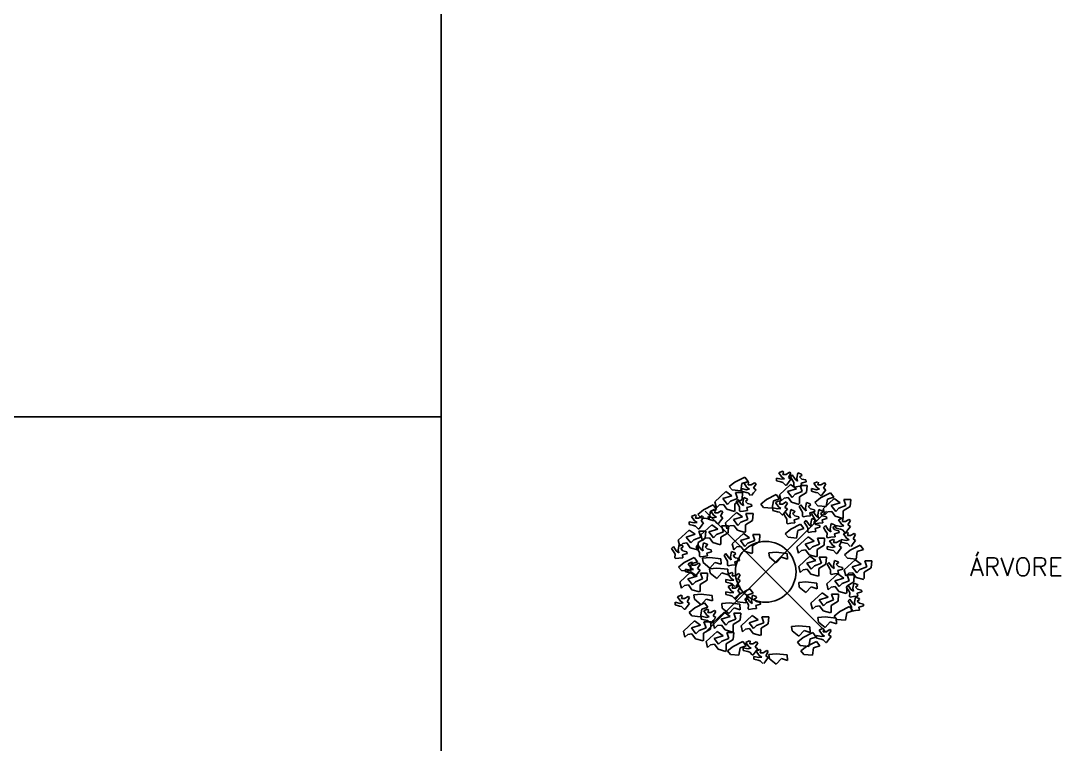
# Model space of a CAD drawing. Header units: inches. Extents: x 555647 to 1112117, y 8563097 to 17126483.
# Drawn here: x 555724.86 to 555742, y 8563234.61 to 8563246.52 of the extents above; entities that cross this region are included whole.
import ezdxf

# ---------------------------------------------------------------- set-up
doc = ezdxf.new("R2010")
doc.units = ezdxf.units.IN
doc.header["$MEASUREMENT"] = 0
doc.header["$PDMODE"] = 35
doc.header["$PDSIZE"] = -1
doc.linetypes.add('CONTINUO', pattern=[0])
for name, color, linetype in [('_ARVORE', 7, 'CONTINUO'), ('_PN', 7, 'CONTINUO'), ('MALHA', 8, 'Continuous')]:
    doc.layers.add(name, color=color, linetype=linetype)
doc.styles.add('SIMPLEX', font='simplex.shx', dxfattribs={"height": 0.3})

# ---------------------------------------------------------------- blocks, each defined once
blk = doc.blocks.new('SFDSG')
at = {"layer": '_ARVORE', "color": 3, "linetype": 'Continuous', "flags": 128}
for points in [[(555737.41, 8563239.105), (555737.352, 8563239.079)], [(555737.352, 8563239.079), (555737.401, 8563239.008)], [(555737.426, 8563239.096), (555737.41, 8563239.105)], [(555737.418, 8563239.052), (555737.426, 8563239.096)], [(555737.526, 8563239.088), (555737.468, 8563239.052)], [(555737.509, 8563238.999), (555737.55, 8563239.07)], [(555737.55, 8563239.07), (555737.526, 8563239.088)], [(555737.663, 8563239.076), (555737.648, 8563238.991)], [(555737.723, 8563239.054), (555737.663, 8563239.076)], [(555736.533, 8563238.85), (555736.627, 8563238.926)], [(555736.627, 8563238.926), (555736.787, 8563239.009)], [(555736.742, 8563238.904), (555736.721, 8563238.781)], [(555736.843, 8563238.936), (555736.742, 8563238.904)], [(555736.834, 8563238.932), (555736.776, 8563238.906)], [(555736.776, 8563238.906), (555736.825, 8563238.835)], [(555736.787, 8563239.009), (555736.843, 8563238.936)], [(555736.85, 8563238.923), (555736.834, 8563238.932)], [(555736.842, 8563238.879), (555736.85, 8563238.923)], [(555736.95, 8563238.915), (555736.892, 8563238.879)], [(555736.933, 8563238.826), (555736.974, 8563238.897)], [(555736.974, 8563238.897), (555736.95, 8563238.915)], [(555737.31, 8563238.99), (555737.31, 8563238.946)], [(555737.393, 8563238.972), (555737.31, 8563238.99)], [(555737.31, 8563238.946), (555737.385, 8563238.928)], [(555737.385, 8563238.928), (555737.418, 8563238.919)], [(555737.443, 8563238.981), (555737.393, 8563238.972)], [(555737.401, 8563239.008), (555737.443, 8563238.981)], [(555737.468, 8563239.052), (555737.418, 8563239.052)], [(555737.418, 8563238.919), (555737.459, 8563238.875)], [(555737.476, 8563238.875), (555737.509, 8563238.919)], [(555737.55, 8563238.972), (555737.509, 8563238.999)], [(555737.509, 8563238.919), (555737.55, 8563238.972)], [(555737.571, 8563239.043), (555737.54, 8563239.012)], [(555737.54, 8563239.012), (555737.58, 8563238.946)], [(555737.617, 8563238.972), (555737.571, 8563239.043)], [(555737.58, 8563238.946), (555737.597, 8563238.917)], [(555737.597, 8563238.917), (555737.595, 8563238.856)], [(555737.659, 8563238.943), (555737.617, 8563238.972)], [(555737.648, 8563238.991), (555737.659, 8563238.943)], [(555737.691, 8563239.011), (555737.729, 8563239.036)], [(555737.727, 8563238.976), (555737.691, 8563239.011)], [(555737.718, 8563238.909), (555737.798, 8563238.93)], [(555737.728, 8563238.861), (555737.718, 8563238.909)], [(555737.729, 8563239.036), (555737.723, 8563239.054)], [(555737.793, 8563238.96), (555737.727, 8563238.976)], [(555737.798, 8563238.93), (555737.793, 8563238.96)], [(555737.986, 8563238.932), (555737.928, 8563238.906)], [(555737.928, 8563238.906), (555737.977, 8563238.835)], [(555737.994, 8563238.879), (555738.002, 8563238.923)], [(555738.102, 8563238.915), (555738.044, 8563238.879)], [(555738.085, 8563238.826), (555738.126, 8563238.897)], [(555738.126, 8563238.897), (555738.102, 8563238.915)], [(555736.295, 8563238.601), (555736.478, 8563238.77)], [(555736.478, 8563238.77), (555736.577, 8563238.698)], [(555736.58, 8563238.795), (555736.533, 8563238.85)], [(555736.721, 8563238.781), (555736.58, 8563238.795)], [(555736.668, 8563238.654), (555736.635, 8563238.752)], [(555736.635, 8563238.752), (555736.751, 8563238.752)], [(555736.817, 8563238.799), (555736.734, 8563238.817)], [(555736.734, 8563238.817), (555736.734, 8563238.773)], [(555736.734, 8563238.773), (555736.809, 8563238.755)], [(555736.751, 8563238.752), (555736.743, 8563238.636)], [(555736.809, 8563238.755), (555736.842, 8563238.746)], [(555736.867, 8563238.808), (555736.817, 8563238.799)], [(555736.825, 8563238.835), (555736.867, 8563238.808)], [(555736.892, 8563238.879), (555736.842, 8563238.879)], [(555736.842, 8563238.746), (555736.883, 8563238.702)], [(555736.9, 8563238.702), (555736.933, 8563238.746)], [(555736.974, 8563238.799), (555736.933, 8563238.826)], [(555736.933, 8563238.746), (555736.974, 8563238.799)], [(555737.145, 8563238.638), (555737.306, 8563238.721)], [(555737.306, 8563238.721), (555737.361, 8563238.648)], [(555737.361, 8563238.716), (555737.543, 8563238.885)], [(555737.459, 8563238.875), (555737.476, 8563238.875)], [(555737.643, 8563238.814), (555737.494, 8563238.769)], [(555737.494, 8563238.769), (555737.568, 8563238.672)], [(555737.543, 8563238.885), (555737.643, 8563238.814)], [(555737.568, 8563238.672), (555737.618, 8563238.725)], [(555737.595, 8563238.856), (555737.607, 8563238.844)], [(555737.607, 8563238.844), (555737.662, 8563238.852)], [(555737.618, 8563238.725), (555737.734, 8563238.769)], [(555737.662, 8563238.852), (555737.728, 8563238.861)], [(555737.808, 8563238.752), (555737.692, 8563238.681)], [(555737.734, 8563238.769), (555737.7, 8563238.867)], [(555737.7, 8563238.867), (555737.816, 8563238.867)], [(555737.816, 8563238.867), (555737.808, 8563238.752)], [(555737.886, 8563238.817), (555737.886, 8563238.773)], [(555737.969, 8563238.799), (555737.886, 8563238.817)], [(555737.886, 8563238.773), (555737.961, 8563238.755)], [(555737.961, 8563238.755), (555737.994, 8563238.746)], [(555738.019, 8563238.808), (555737.969, 8563238.799)], [(555737.977, 8563238.835), (555738.019, 8563238.808)], [(555738.044, 8563238.879), (555737.994, 8563238.879)], [(555737.994, 8563238.746), (555738.035, 8563238.702)], [(555738.038, 8563238.667), (555738.199, 8563238.75)], [(555738.052, 8563238.702), (555738.085, 8563238.746)], [(555738.126, 8563238.799), (555738.085, 8563238.826)], [(555738.085, 8563238.746), (555738.126, 8563238.799)], [(555738.199, 8563238.75), (555738.254, 8563238.677)], [(555736.32, 8563238.503), (555736.295, 8563238.601)], [(555736.436, 8563238.557), (555736.37, 8563238.548)], [(555736.577, 8563238.698), (555736.428, 8563238.654)], [(555736.428, 8563238.654), (555736.502, 8563238.557)], [(555736.494, 8563238.477), (555736.436, 8563238.557)], [(555736.502, 8563238.557), (555736.552, 8563238.61)], [(555736.552, 8563238.61), (555736.668, 8563238.654)], [(555736.743, 8563238.636), (555736.627, 8563238.566)], [(555736.627, 8563238.566), (555736.627, 8563238.459)], [(555736.679, 8563238.64), (555736.647, 8563238.608)], [(555736.647, 8563238.608), (555736.687, 8563238.543)], [(555736.724, 8563238.569), (555736.679, 8563238.64)], [(555736.766, 8563238.54), (555736.724, 8563238.569)], [(555736.771, 8563238.673), (555736.755, 8563238.588)], [(555736.755, 8563238.588), (555736.766, 8563238.54)], [(555736.83, 8563238.651), (555736.771, 8563238.673)], [(555736.799, 8563238.608), (555736.836, 8563238.633)], [(555736.834, 8563238.572), (555736.799, 8563238.608)], [(555736.836, 8563238.633), (555736.83, 8563238.651)], [(555736.9, 8563238.557), (555736.834, 8563238.572)], [(555736.905, 8563238.527), (555736.9, 8563238.557)], [(555737.051, 8563238.562), (555737.145, 8563238.638)], [(555737.099, 8563238.507), (555737.051, 8563238.562)], [(555737.26, 8563238.616), (555737.239, 8563238.493)], [(555737.361, 8563238.648), (555737.26, 8563238.616)], [(555737.352, 8563238.616), (555737.294, 8563238.589)], [(555737.294, 8563238.589), (555737.344, 8563238.518)], [(555737.369, 8563238.607), (555737.352, 8563238.616)], [(555737.36, 8563238.563), (555737.369, 8563238.607)], [(555737.41, 8563238.563), (555737.36, 8563238.563)], [(555737.386, 8563238.619), (555737.361, 8563238.716)], [(555737.436, 8563238.663), (555737.386, 8563238.619)], [(555737.468, 8563238.598), (555737.41, 8563238.563)], [(555737.502, 8563238.672), (555737.436, 8563238.663)], [(555737.451, 8563238.509), (555737.493, 8563238.58)], [(555737.493, 8563238.58), (555737.468, 8563238.598)], [(555737.56, 8563238.592), (555737.502, 8563238.672)], [(555737.684, 8563238.557), (555737.56, 8563238.592)], [(555737.715, 8563238.553), (555737.684, 8563238.522)], [(555737.692, 8563238.681), (555737.692, 8563238.574)], [(555737.761, 8563238.482), (555737.715, 8563238.553)], [(555737.807, 8563238.587), (555737.792, 8563238.502)], [(555737.867, 8563238.565), (555737.807, 8563238.587)], [(555737.873, 8563238.547), (555737.867, 8563238.565)], [(555737.944, 8563238.591), (555738.038, 8563238.667)], [(555737.992, 8563238.536), (555737.944, 8563238.591)], [(555738.035, 8563238.702), (555738.052, 8563238.702)], [(555738.081, 8563238.486), (555738.263, 8563238.654)], [(555738.153, 8563238.645), (555738.132, 8563238.522)], [(555738.254, 8563238.677), (555738.153, 8563238.645)], [(555738.363, 8563238.583), (555738.214, 8563238.539)], [(555738.263, 8563238.654), (555738.363, 8563238.583)], [(555738.454, 8563238.539), (555738.42, 8563238.637)], [(555738.42, 8563238.637), (555738.536, 8563238.637)], [(555738.536, 8563238.637), (555738.528, 8563238.521)], [(555735.97, 8563238.385), (555735.912, 8563238.359)], [(555735.986, 8563238.376), (555735.97, 8563238.385)], [(555736.015, 8563238.389), (555736.108, 8563238.466)], [(555736.062, 8563238.334), (555736.015, 8563238.389)], [(555736.108, 8563238.466), (555736.269, 8563238.548)], [(555736.224, 8563238.444), (555736.202, 8563238.32)], [(555736.324, 8563238.476), (555736.224, 8563238.444)], [(555736.286, 8563238.472), (555736.228, 8563238.445)], [(555736.228, 8563238.445), (555736.278, 8563238.374)], [(555736.269, 8563238.548), (555736.324, 8563238.476)], [(555736.303, 8563238.463), (555736.286, 8563238.472)], [(555736.295, 8563238.419), (555736.303, 8563238.463)], [(555736.344, 8563238.419), (555736.295, 8563238.419)], [(555736.37, 8563238.548), (555736.32, 8563238.503)], [(555736.402, 8563238.454), (555736.344, 8563238.419)], [(555736.386, 8563238.365), (555736.427, 8563238.436)], [(555736.427, 8563238.436), (555736.402, 8563238.454)], [(555736.468, 8563238.255), (555736.651, 8563238.424)], [(555736.618, 8563238.441), (555736.494, 8563238.477)], [(555736.627, 8563238.459), (555736.618, 8563238.441)], [(555736.651, 8563238.424), (555736.75, 8563238.353)], [(555736.687, 8563238.543), (555736.704, 8563238.514)], [(555736.704, 8563238.514), (555736.702, 8563238.453)], [(555736.702, 8563238.453), (555736.714, 8563238.441)], [(555736.714, 8563238.441), (555736.769, 8563238.449)], [(555736.769, 8563238.449), (555736.836, 8563238.457)], [(555736.841, 8563238.308), (555736.808, 8563238.406)], [(555736.808, 8563238.406), (555736.924, 8563238.406)], [(555736.825, 8563238.506), (555736.905, 8563238.527)], [(555736.836, 8563238.457), (555736.825, 8563238.506)], [(555736.924, 8563238.406), (555736.915, 8563238.291)], [(555737.239, 8563238.493), (555737.099, 8563238.507)], [(555737.253, 8563238.5), (555737.253, 8563238.456)], [(555737.335, 8563238.483), (555737.253, 8563238.5)], [(555737.253, 8563238.456), (555737.327, 8563238.438)], [(555737.327, 8563238.438), (555737.36, 8563238.429)], [(555737.385, 8563238.491), (555737.335, 8563238.483)], [(555737.344, 8563238.518), (555737.385, 8563238.491)], [(555737.36, 8563238.429), (555737.402, 8563238.385)], [(555737.402, 8563238.385), (555737.418, 8563238.385)], [(555737.418, 8563238.385), (555737.451, 8563238.429)], [(555737.456, 8563238.438), (555737.425, 8563238.407)], [(555737.425, 8563238.407), (555737.465, 8563238.342)], [(555737.493, 8563238.483), (555737.451, 8563238.509)], [(555737.451, 8563238.429), (555737.493, 8563238.483)], [(555737.502, 8563238.367), (555737.456, 8563238.438)], [(555737.548, 8563238.472), (555737.533, 8563238.386)], [(555737.533, 8563238.386), (555737.544, 8563238.338)], [(555737.608, 8563238.449), (555737.548, 8563238.472)], [(555737.576, 8563238.406), (555737.613, 8563238.431)], [(555737.611, 8563238.371), (555737.576, 8563238.406)], [(555737.613, 8563238.431), (555737.608, 8563238.449)], [(555737.684, 8563238.522), (555737.724, 8563238.457)], [(555737.724, 8563238.457), (555737.741, 8563238.427)], [(555737.741, 8563238.427), (555737.739, 8563238.366)], [(555737.803, 8563238.453), (555737.761, 8563238.482)], [(555737.792, 8563238.502), (555737.803, 8563238.453)], [(555737.835, 8563238.521), (555737.873, 8563238.547)], [(555737.871, 8563238.486), (555737.835, 8563238.521)], [(555737.862, 8563238.419), (555737.942, 8563238.44)], [(555737.872, 8563238.371), (555737.862, 8563238.419)], [(555737.937, 8563238.47), (555737.871, 8563238.486)], [(555737.917, 8563238.438), (555737.886, 8563238.407)], [(555737.886, 8563238.407), (555737.926, 8563238.342)], [(555737.963, 8563238.367), (555737.917, 8563238.438)], [(555737.942, 8563238.44), (555737.937, 8563238.47)], [(555738.132, 8563238.522), (555737.992, 8563238.536)], [(555738.009, 8563238.472), (555737.994, 8563238.386)], [(555737.994, 8563238.386), (555738.004, 8563238.338)], [(555738.069, 8563238.449), (555738.009, 8563238.472)], [(555738.037, 8563238.406), (555738.074, 8563238.431)], [(555738.072, 8563238.371), (555738.037, 8563238.406)], [(555738.074, 8563238.431), (555738.069, 8563238.449)], [(555738.106, 8563238.388), (555738.081, 8563238.486)], [(555738.156, 8563238.433), (555738.106, 8563238.388)], [(555738.222, 8563238.441), (555738.156, 8563238.433)], [(555738.214, 8563238.539), (555738.288, 8563238.441)], [(555738.28, 8563238.362), (555738.222, 8563238.441)], [(555738.288, 8563238.441), (555738.338, 8563238.495)], [(555738.338, 8563238.495), (555738.454, 8563238.539)], [(555738.528, 8563238.521), (555738.412, 8563238.45)], [(555738.412, 8563238.45), (555738.412, 8563238.344)], [(555735.87, 8563238.27), (555735.87, 8563238.226)], [(555735.953, 8563238.252), (555735.87, 8563238.27)], [(555735.87, 8563238.226), (555735.945, 8563238.208)], [(555735.912, 8563238.359), (555735.961, 8563238.288)], [(555735.945, 8563238.208), (555735.978, 8563238.199)], [(555736.003, 8563238.261), (555735.953, 8563238.252)], [(555735.961, 8563238.288), (555736.003, 8563238.261)], [(555735.978, 8563238.332), (555735.986, 8563238.376)], [(555736.028, 8563238.332), (555735.978, 8563238.332)], [(555736.086, 8563238.368), (555736.028, 8563238.332)], [(555736.202, 8563238.32), (555736.062, 8563238.334)], [(555736.065, 8563238.054), (555736.247, 8563238.222)], [(555736.069, 8563238.279), (555736.11, 8563238.35)], [(555736.11, 8563238.252), (555736.069, 8563238.279)], [(555736.069, 8563238.199), (555736.11, 8563238.252)], [(555736.11, 8563238.35), (555736.086, 8563238.368)], [(555736.187, 8563238.356), (555736.187, 8563238.312)], [(555736.27, 8563238.339), (555736.187, 8563238.356)], [(555736.187, 8563238.312), (555736.262, 8563238.294)], [(555736.247, 8563238.222), (555736.347, 8563238.151)], [(555736.262, 8563238.294), (555736.295, 8563238.285)], [(555736.32, 8563238.347), (555736.27, 8563238.339)], [(555736.278, 8563238.374), (555736.32, 8563238.347)], [(555736.295, 8563238.285), (555736.336, 8563238.241)], [(555736.336, 8563238.241), (555736.353, 8563238.241)], [(555736.353, 8563238.241), (555736.386, 8563238.285)], [(555736.427, 8563238.339), (555736.386, 8563238.365)], [(555736.386, 8563238.285), (555736.427, 8563238.339)], [(555736.493, 8563238.158), (555736.468, 8563238.255)], [(555736.609, 8563238.211), (555736.543, 8563238.202)], [(555736.75, 8563238.353), (555736.601, 8563238.308)], [(555736.601, 8563238.308), (555736.675, 8563238.211)], [(555736.667, 8563238.131), (555736.609, 8563238.211)], [(555736.675, 8563238.211), (555736.725, 8563238.264)], [(555736.725, 8563238.264), (555736.841, 8563238.308)], [(555736.915, 8563238.291), (555736.799, 8563238.22)], [(555736.799, 8563238.22), (555736.799, 8563238.113)], [(555737.465, 8563238.342), (555737.482, 8563238.312)], [(555737.482, 8563238.312), (555737.48, 8563238.251)], [(555737.48, 8563238.251), (555737.492, 8563238.24)], [(555737.492, 8563238.24), (555737.546, 8563238.248)], [(555737.544, 8563238.338), (555737.502, 8563238.367)], [(555737.546, 8563238.248), (555737.613, 8563238.256)], [(555737.548, 8563238.149), (555737.709, 8563238.232)], [(555737.603, 8563238.304), (555737.682, 8563238.325)], [(555737.613, 8563238.256), (555737.603, 8563238.304)], [(555737.677, 8563238.355), (555737.611, 8563238.371)], [(555737.682, 8563238.325), (555737.677, 8563238.355)], [(555737.709, 8563238.232), (555737.764, 8563238.159)], [(555737.739, 8563238.366), (555737.751, 8563238.355)], [(555737.751, 8563238.355), (555737.806, 8563238.363)], [(555737.802, 8563238.294), (555737.77, 8563238.263)], [(555737.77, 8563238.263), (555737.811, 8563238.198)], [(555737.848, 8563238.223), (555737.802, 8563238.294)], [(555737.806, 8563238.363), (555737.872, 8563238.371)], [(555737.889, 8563238.194), (555737.848, 8563238.223)], [(555737.894, 8563238.328), (555737.879, 8563238.242)], [(555737.879, 8563238.242), (555737.889, 8563238.194)], [(555737.954, 8563238.305), (555737.894, 8563238.328)], [(555737.922, 8563238.262), (555737.959, 8563238.287)], [(555737.957, 8563238.227), (555737.922, 8563238.262)], [(555737.926, 8563238.342), (555737.943, 8563238.312)], [(555737.943, 8563238.312), (555737.941, 8563238.251)], [(555737.941, 8563238.251), (555737.952, 8563238.24)], [(555737.952, 8563238.24), (555738.007, 8563238.248)], [(555737.959, 8563238.287), (555737.954, 8563238.305)], [(555738.023, 8563238.211), (555737.957, 8563238.227)], [(555738.004, 8563238.338), (555737.963, 8563238.367)], [(555738.007, 8563238.248), (555738.074, 8563238.256)], [(555738.028, 8563238.181), (555738.023, 8563238.211)], [(555738.064, 8563238.304), (555738.143, 8563238.325)], [(555738.074, 8563238.256), (555738.064, 8563238.304)], [(555738.138, 8563238.355), (555738.072, 8563238.371)], [(555738.119, 8563238.208), (555738.087, 8563238.176)], [(555738.164, 8563238.137), (555738.119, 8563238.208)], [(555738.143, 8563238.325), (555738.138, 8563238.355)], [(555738.211, 8563238.241), (555738.195, 8563238.156)], [(555738.27, 8563238.219), (555738.211, 8563238.241)], [(555738.276, 8563238.201), (555738.27, 8563238.219)], [(555738.404, 8563238.326), (555738.28, 8563238.362)], [(555738.289, 8563238.212), (555738.289, 8563238.168)], [(555738.372, 8563238.195), (555738.289, 8563238.212)], [(555738.389, 8563238.328), (555738.331, 8563238.301)], [(555738.331, 8563238.301), (555738.38, 8563238.23)], [(555738.38, 8563238.23), (555738.422, 8563238.203)], [(555738.405, 8563238.319), (555738.389, 8563238.328)], [(555738.397, 8563238.275), (555738.405, 8563238.319)], [(555738.447, 8563238.275), (555738.397, 8563238.275)], [(555738.412, 8563238.344), (555738.404, 8563238.326)], [(555738.505, 8563238.31), (555738.447, 8563238.275)], [(555738.488, 8563238.221), (555738.529, 8563238.292)], [(555738.529, 8563238.195), (555738.488, 8563238.221)], [(555738.529, 8563238.292), (555738.505, 8563238.31)], [(555735.691, 8563237.967), (555735.873, 8563238.136)], [(555735.972, 8563238.065), (555735.823, 8563238.02)], [(555735.873, 8563238.136), (555735.972, 8563238.065)], [(555735.978, 8563238.199), (555736.019, 8563238.155)], [(555736.019, 8563238.155), (555736.036, 8563238.155)], [(555736.03, 8563238.118), (555736.146, 8563238.118)], [(555736.063, 8563238.02), (555736.03, 8563238.118)], [(555736.036, 8563238.155), (555736.069, 8563238.199)], [(555736.09, 8563237.956), (555736.065, 8563238.054)], [(555736.146, 8563238.118), (555736.138, 8563238.003)], [(555736.347, 8563238.151), (555736.198, 8563238.107)], [(555736.198, 8563238.107), (555736.272, 8563238.009)], [(555736.272, 8563238.009), (555736.322, 8563238.063)], [(555736.322, 8563238.063), (555736.438, 8563238.107)], [(555736.512, 8563238.089), (555736.396, 8563238.018)], [(555736.438, 8563238.107), (555736.404, 8563238.205)], [(555736.404, 8563238.205), (555736.52, 8563238.205)], [(555736.543, 8563238.202), (555736.493, 8563238.158)], [(555736.52, 8563238.205), (555736.512, 8563238.089)], [(555736.583, 8563237.91), (555736.766, 8563238.078)], [(555736.791, 8563238.096), (555736.667, 8563238.131)], [(555736.766, 8563238.078), (555736.865, 8563238.007)], [(555736.799, 8563238.113), (555736.791, 8563238.096)], [(555736.956, 8563237.963), (555736.923, 8563238.061)], [(555736.923, 8563238.061), (555737.039, 8563238.061)], [(555737.039, 8563238.061), (555737.031, 8563237.945)], [(555737.455, 8563238.072), (555737.548, 8563238.149)], [(555737.502, 8563238.018), (555737.455, 8563238.072)], [(555737.664, 8563238.127), (555737.642, 8563238.003)], [(555737.764, 8563238.159), (555737.664, 8563238.127)], [(555737.811, 8563238.198), (555737.828, 8563238.168)], [(555737.828, 8563238.168), (555737.826, 8563238.107)], [(555737.826, 8563238.107), (555737.837, 8563238.096)], [(555737.837, 8563238.096), (555737.892, 8563238.104)], [(555737.892, 8563238.104), (555737.959, 8563238.112)], [(555737.948, 8563238.16), (555738.028, 8563238.181)], [(555737.959, 8563238.112), (555737.948, 8563238.16)], [(555738.087, 8563238.176), (555738.127, 8563238.111)], [(555738.127, 8563238.111), (555738.144, 8563238.082)], [(555738.144, 8563238.082), (555738.142, 8563238.021)], [(555738.206, 8563238.108), (555738.164, 8563238.137)], [(555738.195, 8563238.156), (555738.206, 8563238.108)], [(555738.239, 8563238.176), (555738.276, 8563238.201)], [(555738.274, 8563238.14), (555738.239, 8563238.176)], [(555738.265, 8563238.074), (555738.345, 8563238.095)], [(555738.276, 8563238.025), (555738.265, 8563238.074)], [(555738.34, 8563238.125), (555738.274, 8563238.14)], [(555738.289, 8563238.168), (555738.364, 8563238.15)], [(555738.345, 8563238.095), (555738.34, 8563238.125)], [(555738.364, 8563238.15), (555738.397, 8563238.141)], [(555738.422, 8563238.203), (555738.372, 8563238.195)], [(555738.397, 8563238.141), (555738.438, 8563238.097)], [(555738.475, 8563238.097), (555738.417, 8563238.071)], [(555738.417, 8563238.071), (555738.467, 8563238)], [(555738.438, 8563238.097), (555738.455, 8563238.097)], [(555738.455, 8563238.097), (555738.488, 8563238.141)], [(555738.492, 8563238.088), (555738.475, 8563238.097)], [(555738.483, 8563238.044), (555738.492, 8563238.088)], [(555738.533, 8563238.044), (555738.483, 8563238.044)], [(555738.488, 8563238.141), (555738.529, 8563238.195)], [(555738.591, 8563238.08), (555738.533, 8563238.044)], [(555738.574, 8563237.991), (555738.616, 8563238.062)], [(555738.616, 8563238.062), (555738.591, 8563238.08)], [(555735.705, 8563237.896), (555735.69, 8563237.81)], [(555735.716, 8563237.87), (555735.691, 8563237.967)], [(555735.765, 8563237.873), (555735.705, 8563237.896)], [(555735.765, 8563237.914), (555735.716, 8563237.87)], [(555735.831, 8563237.923), (555735.765, 8563237.914)], [(555735.77, 8563237.855), (555735.765, 8563237.873)], [(555735.823, 8563238.02), (555735.898, 8563237.923)], [(555735.889, 8563237.843), (555735.831, 8563237.923)], [(555735.898, 8563237.923), (555735.947, 8563237.976)], [(555735.947, 8563237.976), (555736.063, 8563238.02)], [(555736.016, 8563237.891), (555735.985, 8563237.86)], [(555736.062, 8563237.82), (555736.016, 8563237.891)], [(555736.138, 8563238.003), (555736.022, 8563237.932)], [(555736.022, 8563237.932), (555736.022, 8563237.825)], [(555736.14, 8563238.001), (555736.09, 8563237.956)], [(555736.108, 8563237.924), (555736.093, 8563237.839)], [(555736.168, 8563237.902), (555736.108, 8563237.924)], [(555736.136, 8563237.859), (555736.173, 8563237.884)], [(555736.206, 8563238.009), (555736.14, 8563238.001)], [(555736.173, 8563237.884), (555736.168, 8563237.902)], [(555736.264, 8563237.93), (555736.206, 8563238.009)], [(555736.388, 8563237.894), (555736.264, 8563237.93)], [(555736.396, 8563237.912), (555736.388, 8563237.894)], [(555736.396, 8563238.018), (555736.396, 8563237.912)], [(555736.608, 8563237.812), (555736.583, 8563237.91)], [(555736.724, 8563237.865), (555736.658, 8563237.857)], [(555736.865, 8563238.007), (555736.716, 8563237.963)], [(555736.716, 8563237.963), (555736.79, 8563237.865)], [(555736.782, 8563237.786), (555736.724, 8563237.865)], [(555736.79, 8563237.865), (555736.84, 8563237.919)], [(555736.84, 8563237.919), (555736.956, 8563237.963)], [(555737.031, 8563237.945), (555736.915, 8563237.874)], [(555736.915, 8563237.874), (555736.915, 8563237.768)], [(555737.642, 8563238.003), (555737.502, 8563238.018)], [(555737.649, 8563237.852), (555737.831, 8563238.021)], [(555737.931, 8563237.95), (555737.782, 8563237.905)], [(555737.782, 8563237.905), (555737.856, 8563237.808)], [(555737.831, 8563238.021), (555737.931, 8563237.95)], [(555737.906, 8563237.861), (555738.022, 8563237.905)], [(555738.096, 8563237.888), (555737.98, 8563237.817)], [(555737.988, 8563238.003), (555738.104, 8563238.003)], [(555738.022, 8563237.905), (555737.988, 8563238.003)], [(555738.104, 8563238.003), (555738.096, 8563237.888)], [(555738.142, 8563238.021), (555738.154, 8563238.009)], [(555738.145, 8563237.867), (555738.145, 8563237.822)], [(555738.228, 8563237.849), (555738.145, 8563237.867)], [(555738.154, 8563238.009), (555738.209, 8563238.017)], [(555738.245, 8563237.982), (555738.187, 8563237.955)], [(555738.187, 8563237.955), (555738.236, 8563237.885)], [(555738.209, 8563238.017), (555738.276, 8563238.025)], [(555738.236, 8563237.885), (555738.278, 8563237.858)], [(555738.261, 8563237.973), (555738.245, 8563237.982)], [(555738.253, 8563237.929), (555738.261, 8563237.973)], [(555738.303, 8563237.929), (555738.253, 8563237.929)], [(555738.361, 8563237.964), (555738.303, 8563237.929)], [(555738.344, 8563237.876), (555738.385, 8563237.947)], [(555738.385, 8563237.849), (555738.344, 8563237.876)], [(555738.385, 8563237.947), (555738.361, 8563237.964)], [(555738.376, 8563237.982), (555738.376, 8563237.938)], [(555738.459, 8563237.964), (555738.376, 8563237.982)], [(555738.376, 8563237.938), (555738.45, 8563237.92)], [(555738.45, 8563237.92), (555738.483, 8563237.911)], [(555738.508, 8563237.973), (555738.459, 8563237.964)], [(555738.467, 8563238), (555738.508, 8563237.973)], [(555738.483, 8563237.911), (555738.525, 8563237.867)], [(555738.528, 8563237.803), (555738.688, 8563237.886)], [(555738.541, 8563237.867), (555738.574, 8563237.911)], [(555738.616, 8563237.964), (555738.574, 8563237.991)], [(555738.574, 8563237.911), (555738.616, 8563237.964)], [(555738.688, 8563237.886), (555738.743, 8563237.813)], [(555735.613, 8563237.862), (555735.582, 8563237.831)], [(555735.582, 8563237.831), (555735.622, 8563237.766)], [(555735.659, 8563237.791), (555735.613, 8563237.862)], [(555735.622, 8563237.766), (555735.639, 8563237.736)], [(555735.639, 8563237.736), (555735.637, 8563237.675)], [(555735.7, 8563237.762), (555735.659, 8563237.791)], [(555735.69, 8563237.81), (555735.7, 8563237.762)], [(555735.733, 8563237.83), (555735.77, 8563237.855)], [(555735.768, 8563237.795), (555735.733, 8563237.83)], [(555735.76, 8563237.728), (555735.839, 8563237.749)], [(555735.77, 8563237.68), (555735.76, 8563237.728)], [(555735.834, 8563237.779), (555735.768, 8563237.795)], [(555735.839, 8563237.749), (555735.834, 8563237.779)], [(555736.014, 8563237.808), (555735.889, 8563237.843)], [(555735.985, 8563237.86), (555736.025, 8563237.794)], [(555736.022, 8563237.825), (555736.014, 8563237.808)], [(555736.025, 8563237.794), (555736.042, 8563237.765)], [(555736.042, 8563237.765), (555736.04, 8563237.704)], [(555736.04, 8563237.704), (555736.052, 8563237.692)], [(555736.052, 8563237.692), (555736.106, 8563237.7)], [(555736.104, 8563237.791), (555736.062, 8563237.82)], [(555736.093, 8563237.839), (555736.104, 8563237.791)], [(555736.106, 8563237.7), (555736.173, 8563237.709)], [(555736.171, 8563237.824), (555736.136, 8563237.859)], [(555736.163, 8563237.757), (555736.242, 8563237.778)], [(555736.173, 8563237.709), (555736.163, 8563237.757)], [(555736.237, 8563237.808), (555736.171, 8563237.824)], [(555736.242, 8563237.778), (555736.237, 8563237.808)], [(555736.477, 8563237.747), (555736.446, 8563237.716)], [(555736.446, 8563237.716), (555736.486, 8563237.65)], [(555736.523, 8563237.676), (555736.477, 8563237.747)], [(555736.569, 8563237.78), (555736.554, 8563237.695)], [(555736.554, 8563237.695), (555736.564, 8563237.647)], [(555736.629, 8563237.758), (555736.569, 8563237.78)], [(555736.597, 8563237.715), (555736.634, 8563237.74)], [(555736.632, 8563237.68), (555736.597, 8563237.715)], [(555736.658, 8563237.857), (555736.608, 8563237.812)], [(555736.634, 8563237.74), (555736.629, 8563237.758)], [(555736.906, 8563237.75), (555736.782, 8563237.786)], [(555736.915, 8563237.768), (555736.906, 8563237.75)], [(555737.187, 8563237.758), (555737.308, 8563237.77)], [(555737.196, 8563237.686), (555737.187, 8563237.758)], [(555737.308, 8563237.77), (555737.487, 8563237.75)], [(555737.487, 8563237.75), (555737.493, 8563237.658)], [(555737.674, 8563237.755), (555737.649, 8563237.852)], [(555737.724, 8563237.799), (555737.674, 8563237.755)], [(555737.678, 8563237.535), (555737.86, 8563237.704)], [(555737.79, 8563237.808), (555737.724, 8563237.799)], [(555737.848, 8563237.728), (555737.79, 8563237.808)], [(555737.972, 8563237.693), (555737.848, 8563237.728)], [(555737.856, 8563237.808), (555737.906, 8563237.861)], [(555737.86, 8563237.704), (555737.959, 8563237.633)], [(555737.98, 8563237.71), (555737.972, 8563237.693)], [(555737.98, 8563237.817), (555737.98, 8563237.71)], [(555738.145, 8563237.822), (555738.22, 8563237.805)], [(555738.22, 8563237.805), (555738.253, 8563237.796)], [(555738.278, 8563237.858), (555738.228, 8563237.849)], [(555738.253, 8563237.796), (555738.294, 8563237.751)], [(555738.294, 8563237.751), (555738.311, 8563237.751)], [(555738.311, 8563237.751), (555738.344, 8563237.796)], [(555738.344, 8563237.796), (555738.385, 8563237.849)], [(555738.434, 8563237.727), (555738.528, 8563237.803)], [(555738.481, 8563237.672), (555738.434, 8563237.727)], [(555738.643, 8563237.781), (555738.622, 8563237.658)], [(555738.743, 8563237.813), (555738.643, 8563237.781)], [(555735.637, 8563237.675), (555735.648, 8563237.664)], [(555735.648, 8563237.664), (555735.703, 8563237.672)], [(555735.698, 8563237.525), (555735.792, 8563237.602)], [(555735.745, 8563237.47), (555735.698, 8563237.525)], [(555735.703, 8563237.672), (555735.77, 8563237.68)], [(555735.792, 8563237.602), (555735.952, 8563237.684)], [(555735.912, 8563237.608), (555735.854, 8563237.581)], [(555735.854, 8563237.581), (555735.904, 8563237.51)], [(555735.907, 8563237.58), (555735.886, 8563237.456)], [(555736.007, 8563237.612), (555735.907, 8563237.58)], [(555735.929, 8563237.599), (555735.912, 8563237.608)], [(555735.92, 8563237.555), (555735.929, 8563237.599)], [(555735.97, 8563237.555), (555735.92, 8563237.555)], [(555735.952, 8563237.684), (555736.007, 8563237.612)], [(555736.028, 8563237.59), (555735.97, 8563237.555)], [(555736.011, 8563237.501), (555736.053, 8563237.572)], [(555736.053, 8563237.572), (555736.028, 8563237.59)], [(555736.093, 8563237.672), (555736.213, 8563237.683)], [(555736.102, 8563237.6), (555736.093, 8563237.672)], [(555736.211, 8563237.51), (555736.102, 8563237.6)], [(555736.297, 8563237.601), (555736.211, 8563237.51)], [(555736.213, 8563237.683), (555736.393, 8563237.663)], [(555736.398, 8563237.572), (555736.297, 8563237.601)], [(555736.393, 8563237.663), (555736.398, 8563237.572)], [(555736.486, 8563237.65), (555736.503, 8563237.621)], [(555736.503, 8563237.621), (555736.501, 8563237.56)], [(555736.501, 8563237.56), (555736.512, 8563237.548)], [(555736.512, 8563237.548), (555736.567, 8563237.556)], [(555736.564, 8563237.647), (555736.523, 8563237.676)], [(555736.567, 8563237.556), (555736.634, 8563237.565)], [(555736.624, 8563237.613), (555736.703, 8563237.634)], [(555736.634, 8563237.565), (555736.624, 8563237.613)], [(555736.698, 8563237.664), (555736.632, 8563237.68)], [(555736.703, 8563237.634), (555736.698, 8563237.664)], [(555737.305, 8563237.596), (555737.196, 8563237.686)], [(555737.391, 8563237.687), (555737.305, 8563237.596)], [(555737.493, 8563237.658), (555737.391, 8563237.687)], [(555737.703, 8563237.438), (555737.678, 8563237.535)], [(555737.959, 8563237.633), (555737.81, 8563237.588)], [(555737.81, 8563237.588), (555737.885, 8563237.491)], [(555737.885, 8563237.491), (555737.935, 8563237.544)], [(555737.935, 8563237.544), (555738.051, 8563237.588)], [(555738.125, 8563237.571), (555738.009, 8563237.5)], [(555738.051, 8563237.588), (555738.017, 8563237.686)], [(555738.017, 8563237.686), (555738.133, 8563237.686)], [(555738.133, 8563237.686), (555738.125, 8563237.571)], [(555738.176, 8563237.603), (555738.145, 8563237.572)], [(555738.145, 8563237.572), (555738.185, 8563237.506)], [(555738.222, 8563237.532), (555738.176, 8563237.603)], [(555738.264, 8563237.503), (555738.222, 8563237.532)], [(555738.268, 8563237.636), (555738.253, 8563237.551)], [(555738.253, 8563237.551), (555738.264, 8563237.503)], [(555738.328, 8563237.614), (555738.268, 8563237.636)], [(555738.296, 8563237.571), (555738.333, 8563237.596)], [(555738.331, 8563237.536), (555738.296, 8563237.571)], [(555738.333, 8563237.596), (555738.328, 8563237.614)], [(555738.397, 8563237.52), (555738.331, 8563237.536)], [(555738.427, 8563237.478), (555738.609, 8563237.646)], [(555738.622, 8563237.658), (555738.481, 8563237.672)], [(555738.708, 8563237.575), (555738.559, 8563237.531)], [(555738.559, 8563237.531), (555738.634, 8563237.433)], [(555738.609, 8563237.646), (555738.708, 8563237.575)], [(555738.683, 8563237.487), (555738.799, 8563237.531)], [(555738.799, 8563237.531), (555738.766, 8563237.629)], [(555738.766, 8563237.629), (555738.882, 8563237.629)], [(555738.882, 8563237.629), (555738.874, 8563237.513)], [(555735.719, 8563237.276), (555735.902, 8563237.445)], [(555735.886, 8563237.456), (555735.745, 8563237.47)], [(555735.813, 8563237.492), (555735.813, 8563237.448)], [(555735.895, 8563237.475), (555735.813, 8563237.492)], [(555735.813, 8563237.448), (555735.887, 8563237.43)], [(555736.001, 8563237.374), (555735.852, 8563237.329)], [(555735.887, 8563237.43), (555735.92, 8563237.421)], [(555735.945, 8563237.483), (555735.895, 8563237.475)], [(555735.902, 8563237.445), (555736.001, 8563237.374)], [(555735.904, 8563237.51), (555735.945, 8563237.483)], [(555735.92, 8563237.421), (555735.962, 8563237.377)], [(555735.962, 8563237.377), (555735.978, 8563237.377)], [(555735.978, 8563237.377), (555736.011, 8563237.421)], [(555736.053, 8563237.475), (555736.011, 8563237.501)], [(555736.011, 8563237.421), (555736.053, 8563237.475)], [(555736.092, 8563237.329), (555736.059, 8563237.427)], [(555736.059, 8563237.427), (555736.175, 8563237.427)], [(555736.175, 8563237.427), (555736.167, 8563237.312)], [(555736.208, 8563237.499), (555736.328, 8563237.51)], [(555736.217, 8563237.427), (555736.208, 8563237.499)], [(555736.326, 8563237.337), (555736.217, 8563237.427)], [(555736.412, 8563237.428), (555736.326, 8563237.337)], [(555736.328, 8563237.51), (555736.508, 8563237.49)], [(555736.513, 8563237.399), (555736.412, 8563237.428)], [(555736.508, 8563237.49), (555736.513, 8563237.399)], [(555736.574, 8563237.435), (555736.516, 8563237.408)], [(555736.516, 8563237.408), (555736.566, 8563237.337)], [(555736.591, 8563237.426), (555736.574, 8563237.435)], [(555736.583, 8563237.382), (555736.591, 8563237.426)], [(555736.632, 8563237.382), (555736.583, 8563237.382)], [(555736.69, 8563237.417), (555736.632, 8563237.382)], [(555736.674, 8563237.328), (555736.715, 8563237.399)], [(555736.715, 8563237.399), (555736.69, 8563237.417)], [(555737.752, 8563237.482), (555737.703, 8563237.438)], [(555737.819, 8563237.491), (555737.752, 8563237.482)], [(555737.877, 8563237.411), (555737.819, 8563237.491)], [(555738.001, 8563237.376), (555737.877, 8563237.411)], [(555738.009, 8563237.393), (555738.001, 8563237.376)], [(555738.009, 8563237.5), (555738.009, 8563237.393)], [(555738.139, 8563237.247), (555738.321, 8563237.416)], [(555738.185, 8563237.506), (555738.202, 8563237.477)], [(555738.202, 8563237.477), (555738.2, 8563237.416)], [(555738.2, 8563237.416), (555738.212, 8563237.404)], [(555738.212, 8563237.404), (555738.266, 8563237.412)], [(555738.266, 8563237.412), (555738.333, 8563237.421)], [(555738.321, 8563237.416), (555738.42, 8563237.345)], [(555738.323, 8563237.469), (555738.402, 8563237.49)], [(555738.333, 8563237.421), (555738.323, 8563237.469)], [(555738.402, 8563237.49), (555738.397, 8563237.52)], [(555738.452, 8563237.38), (555738.427, 8563237.478)], [(555738.501, 8563237.425), (555738.452, 8563237.38)], [(555738.511, 8563237.3), (555738.478, 8563237.398)], [(555738.478, 8563237.398), (555738.594, 8563237.398)], [(555738.567, 8563237.433), (555738.501, 8563237.425)], [(555738.625, 8563237.354), (555738.567, 8563237.433)], [(555738.594, 8563237.398), (555738.586, 8563237.283)], [(555738.75, 8563237.318), (555738.625, 8563237.354)], [(555738.634, 8563237.433), (555738.683, 8563237.487)], [(555738.874, 8563237.513), (555738.758, 8563237.442)], [(555738.758, 8563237.442), (555738.758, 8563237.336)], [(555735.744, 8563237.179), (555735.719, 8563237.276)], [(555735.794, 8563237.223), (555735.744, 8563237.179)], [(555735.86, 8563237.232), (555735.794, 8563237.223)], [(555735.852, 8563237.329), (555735.926, 8563237.232)], [(555735.918, 8563237.152), (555735.86, 8563237.232)], [(555735.926, 8563237.232), (555735.976, 8563237.285)], [(555735.976, 8563237.285), (555736.092, 8563237.329)], [(555736.167, 8563237.312), (555736.051, 8563237.241)], [(555736.051, 8563237.241), (555736.051, 8563237.134)], [(555736.558, 8563237.302), (555736.475, 8563237.32)], [(555736.475, 8563237.32), (555736.475, 8563237.275)], [(555736.475, 8563237.275), (555736.55, 8563237.258)], [(555736.574, 8563237.233), (555736.516, 8563237.207)], [(555736.516, 8563237.207), (555736.566, 8563237.136)], [(555736.55, 8563237.258), (555736.583, 8563237.249)], [(555736.608, 8563237.311), (555736.558, 8563237.302)], [(555736.566, 8563237.337), (555736.608, 8563237.311)], [(555736.591, 8563237.224), (555736.574, 8563237.233)], [(555736.583, 8563237.249), (555736.624, 8563237.204)], [(555736.583, 8563237.18), (555736.591, 8563237.224)], [(555736.632, 8563237.18), (555736.583, 8563237.18)], [(555736.69, 8563237.216), (555736.632, 8563237.18)], [(555736.641, 8563237.204), (555736.674, 8563237.249)], [(555736.715, 8563237.302), (555736.674, 8563237.328)], [(555736.674, 8563237.249), (555736.715, 8563237.302)], [(555736.674, 8563237.127), (555736.715, 8563237.198)], [(555736.715, 8563237.198), (555736.69, 8563237.216)], [(555737.677, 8563237.269), (555737.797, 8563237.28)], [(555737.686, 8563237.196), (555737.677, 8563237.269)], [(555737.795, 8563237.107), (555737.686, 8563237.196)], [(555737.881, 8563237.198), (555737.795, 8563237.107)], [(555737.797, 8563237.28), (555737.977, 8563237.26)], [(555737.982, 8563237.169), (555737.881, 8563237.198)], [(555737.977, 8563237.26), (555737.982, 8563237.169)], [(555738.164, 8563237.15), (555738.139, 8563237.247)], [(555738.213, 8563237.194), (555738.164, 8563237.15)], [(555738.279, 8563237.203), (555738.213, 8563237.194)], [(555738.42, 8563237.345), (555738.271, 8563237.3)], [(555738.271, 8563237.3), (555738.346, 8563237.203)], [(555738.337, 8563237.123), (555738.279, 8563237.203)], [(555738.346, 8563237.203), (555738.395, 8563237.256)], [(555738.395, 8563237.256), (555738.511, 8563237.3)], [(555738.493, 8563237.229), (555738.462, 8563237.197)], [(555738.462, 8563237.197), (555738.502, 8563237.132)], [(555738.586, 8563237.283), (555738.47, 8563237.212)], [(555738.47, 8563237.212), (555738.47, 8563237.105)], [(555738.539, 8563237.158), (555738.493, 8563237.229)], [(555738.585, 8563237.262), (555738.57, 8563237.177)], [(555738.645, 8563237.24), (555738.585, 8563237.262)], [(555738.613, 8563237.196), (555738.65, 8563237.222)], [(555738.648, 8563237.161), (555738.613, 8563237.196)], [(555738.65, 8563237.222), (555738.645, 8563237.24)], [(555735.739, 8563237.06), (555735.681, 8563237.034)], [(555735.681, 8563237.034), (555735.731, 8563236.963)], [(555735.756, 8563237.051), (555735.739, 8563237.06)], [(555735.747, 8563237.007), (555735.756, 8563237.051)], [(555735.797, 8563237.007), (555735.747, 8563237.007)], [(555735.855, 8563237.043), (555735.797, 8563237.007)], [(555735.838, 8563236.954), (555735.88, 8563237.025)], [(555735.88, 8563237.025), (555735.855, 8563237.043)], [(555736.042, 8563237.117), (555735.918, 8563237.152)], [(555735.949, 8563237.067), (555736.069, 8563237.078)], [(555735.958, 8563236.995), (555735.949, 8563237.067)], [(555736.051, 8563237.134), (555736.042, 8563237.117)], [(555736.069, 8563237.078), (555736.249, 8563237.058)], [(555736.249, 8563237.058), (555736.254, 8563236.967)], [(555736.558, 8563237.1), (555736.475, 8563237.118)], [(555736.475, 8563237.118), (555736.475, 8563237.074)], [(555736.475, 8563237.074), (555736.55, 8563237.056)], [(555736.55, 8563237.056), (555736.583, 8563237.047)], [(555736.608, 8563237.109), (555736.558, 8563237.1)], [(555736.566, 8563237.136), (555736.608, 8563237.109)], [(555736.583, 8563237.047), (555736.624, 8563237.003)], [(555736.619, 8563237.007), (555736.713, 8563237.083)], [(555736.667, 8563236.952), (555736.619, 8563237.007)], [(555736.641, 8563237.003), (555736.674, 8563237.047)], [(555736.715, 8563237.1), (555736.674, 8563237.127)], [(555736.674, 8563237.047), (555736.715, 8563237.1)], [(555736.713, 8563237.083), (555736.874, 8563237.166)], [(555736.823, 8563237.027), (555736.791, 8563236.996)], [(555736.828, 8563237.061), (555736.807, 8563236.938)], [(555736.868, 8563236.956), (555736.823, 8563237.027)], [(555736.929, 8563237.093), (555736.828, 8563237.061)], [(555736.874, 8563237.166), (555736.929, 8563237.093)], [(555736.915, 8563237.06), (555736.899, 8563236.975)], [(555736.974, 8563237.038), (555736.915, 8563237.06)], [(555736.943, 8563236.995), (555736.98, 8563237.02)], [(555736.98, 8563237.02), (555736.974, 8563237.038)], [(555737.879, 8563236.931), (555738.062, 8563237.099)], [(555738.161, 8563237.028), (555738.012, 8563236.984)], [(555738.062, 8563237.099), (555738.161, 8563237.028)], [(555738.252, 8563236.984), (555738.219, 8563237.081)], [(555738.219, 8563237.081), (555738.335, 8563237.081)], [(555738.335, 8563237.081), (555738.327, 8563236.966)], [(555738.462, 8563237.088), (555738.337, 8563237.123)], [(555738.47, 8563237.105), (555738.462, 8563237.088)], [(555738.502, 8563237.132), (555738.519, 8563237.102)], [(555738.519, 8563237.102), (555738.517, 8563237.042)], [(555738.517, 8563237.042), (555738.528, 8563237.03)], [(555738.528, 8563237.03), (555738.583, 8563237.038)], [(555738.58, 8563237.129), (555738.539, 8563237.158)], [(555738.57, 8563237.177), (555738.58, 8563237.129)], [(555738.583, 8563237.038), (555738.65, 8563237.046)], [(555738.614, 8563237.032), (555738.599, 8563236.946)], [(555738.674, 8563237.009), (555738.614, 8563237.032)], [(555738.64, 8563237.094), (555738.719, 8563237.115)], [(555738.65, 8563237.046), (555738.64, 8563237.094)], [(555738.714, 8563237.145), (555738.648, 8563237.161)], [(555738.679, 8563236.991), (555738.674, 8563237.009)], [(555738.719, 8563237.115), (555738.714, 8563237.145)], [(555735.64, 8563236.945), (555735.64, 8563236.901)], [(555735.723, 8563236.927), (555735.64, 8563236.945)], [(555735.64, 8563236.901), (555735.714, 8563236.883)], [(555735.714, 8563236.883), (555735.747, 8563236.874)], [(555735.772, 8563236.936), (555735.723, 8563236.927)], [(555735.731, 8563236.963), (555735.772, 8563236.936)], [(555735.747, 8563236.874), (555735.789, 8563236.83)], [(555735.805, 8563236.83), (555735.838, 8563236.874)], [(555735.88, 8563236.927), (555735.838, 8563236.954)], [(555735.838, 8563236.874), (555735.88, 8563236.927)], [(555735.871, 8563236.776), (555735.964, 8563236.853)], [(555736.067, 8563236.905), (555735.958, 8563236.995)], [(555735.964, 8563236.853), (555736.125, 8563236.936)], [(555736.153, 8563236.996), (555736.067, 8563236.905)], [(555736.18, 8563236.863), (555736.08, 8563236.831)], [(555736.125, 8563236.936), (555736.18, 8563236.863)], [(555736.254, 8563236.967), (555736.153, 8563236.996)], [(555736.409, 8563236.923), (555736.53, 8563236.934)], [(555736.418, 8563236.851), (555736.409, 8563236.923)], [(555736.527, 8563236.761), (555736.418, 8563236.851)], [(555736.614, 8563236.852), (555736.527, 8563236.761)], [(555736.53, 8563236.934), (555736.709, 8563236.914)], [(555736.715, 8563236.823), (555736.614, 8563236.852)], [(555736.807, 8563236.938), (555736.667, 8563236.952)], [(555736.709, 8563236.914), (555736.715, 8563236.823)], [(555736.791, 8563236.996), (555736.831, 8563236.93)], [(555736.831, 8563236.93), (555736.848, 8563236.901)], [(555736.848, 8563236.901), (555736.846, 8563236.84)], [(555736.846, 8563236.84), (555736.858, 8563236.828)], [(555736.858, 8563236.828), (555736.913, 8563236.836)], [(555736.91, 8563236.927), (555736.868, 8563236.956)], [(555736.899, 8563236.975), (555736.91, 8563236.927)], [(555736.913, 8563236.836), (555736.98, 8563236.845)], [(555736.978, 8563236.96), (555736.943, 8563236.995)], [(555736.969, 8563236.893), (555737.049, 8563236.914)], [(555736.98, 8563236.845), (555736.969, 8563236.893)], [(555737.044, 8563236.944), (555736.978, 8563236.96)], [(555737.049, 8563236.914), (555737.044, 8563236.944)], [(555737.904, 8563236.833), (555737.879, 8563236.931)], [(555737.954, 8563236.877), (555737.904, 8563236.833)], [(555738.02, 8563236.886), (555737.954, 8563236.877)], [(555738.012, 8563236.984), (555738.086, 8563236.886)], [(555738.078, 8563236.806), (555738.02, 8563236.886)], [(555738.086, 8563236.886), (555738.136, 8563236.939)], [(555738.136, 8563236.939), (555738.252, 8563236.984)], [(555738.327, 8563236.966), (555738.211, 8563236.895)], [(555738.211, 8563236.895), (555738.211, 8563236.789)], [(555738.355, 8563236.795), (555738.515, 8563236.878)], [(555738.522, 8563236.998), (555738.49, 8563236.967)], [(555738.49, 8563236.967), (555738.531, 8563236.902)], [(555738.515, 8563236.878), (555738.571, 8563236.805)], [(555738.568, 8563236.927), (555738.522, 8563236.998)], [(555738.531, 8563236.902), (555738.548, 8563236.872)], [(555738.548, 8563236.872), (555738.546, 8563236.811)], [(555738.609, 8563236.898), (555738.568, 8563236.927)], [(555738.599, 8563236.946), (555738.609, 8563236.898)], [(555738.642, 8563236.966), (555738.679, 8563236.991)], [(555738.677, 8563236.931), (555738.642, 8563236.966)], [(555738.668, 8563236.864), (555738.748, 8563236.885)], [(555738.679, 8563236.816), (555738.668, 8563236.864)], [(555738.743, 8563236.915), (555738.677, 8563236.931)], [(555738.748, 8563236.885), (555738.743, 8563236.915)], [(555735.789, 8563236.83), (555735.805, 8563236.83)], [(555735.918, 8563236.722), (555735.871, 8563236.776)], [(555736.058, 8563236.707), (555735.918, 8563236.722)], [(555736.08, 8563236.831), (555736.058, 8563236.707)], [(555736.155, 8563236.697), (555736.072, 8563236.715)], [(555736.072, 8563236.715), (555736.072, 8563236.67)], [(555736.072, 8563236.67), (555736.146, 8563236.653)], [(555736.171, 8563236.83), (555736.113, 8563236.803)], [(555736.113, 8563236.803), (555736.163, 8563236.733)], [(555736.204, 8563236.706), (555736.155, 8563236.697)], [(555736.163, 8563236.733), (555736.204, 8563236.706)], [(555736.188, 8563236.821), (555736.171, 8563236.83)], [(555736.179, 8563236.777), (555736.188, 8563236.821)], [(555736.229, 8563236.777), (555736.179, 8563236.777)], [(555736.287, 8563236.812), (555736.229, 8563236.777)], [(555736.267, 8563236.614), (555736.449, 8563236.782)], [(555736.27, 8563236.724), (555736.312, 8563236.795)], [(555736.312, 8563236.697), (555736.27, 8563236.724)], [(555736.27, 8563236.644), (555736.312, 8563236.697)], [(555736.312, 8563236.795), (555736.287, 8563236.812)], [(555736.548, 8563236.711), (555736.399, 8563236.667)], [(555736.399, 8563236.667), (555736.474, 8563236.569)], [(555736.449, 8563236.782), (555736.548, 8563236.711)], [(555736.523, 8563236.623), (555736.639, 8563236.667)], [(555736.639, 8563236.667), (555736.606, 8563236.765)], [(555736.606, 8563236.765), (555736.722, 8563236.765)], [(555736.722, 8563236.765), (555736.714, 8563236.649)], [(555736.727, 8563236.556), (555736.91, 8563236.725)], [(555736.91, 8563236.725), (555737.009, 8563236.654)], [(555737.1, 8563236.609), (555737.067, 8563236.707)], [(555737.067, 8563236.707), (555737.183, 8563236.707)], [(555737.183, 8563236.707), (555737.175, 8563236.592)], [(555737.993, 8563236.693), (555738.114, 8563236.704)], [(555738.002, 8563236.62), (555737.993, 8563236.693)], [(555738.202, 8563236.771), (555738.078, 8563236.806)], [(555738.114, 8563236.704), (555738.293, 8563236.684)], [(555738.211, 8563236.789), (555738.202, 8563236.771)], [(555738.261, 8563236.719), (555738.355, 8563236.795)], [(555738.308, 8563236.664), (555738.261, 8563236.719)], [(555738.293, 8563236.684), (555738.299, 8563236.593)], [(555738.449, 8563236.65), (555738.308, 8563236.664)], [(555738.47, 8563236.773), (555738.449, 8563236.65)], [(555738.571, 8563236.805), (555738.47, 8563236.773)], [(555738.557, 8563236.8), (555738.612, 8563236.808)], [(555738.612, 8563236.808), (555738.679, 8563236.816)], [(555735.777, 8563236.47), (555735.959, 8563236.638)], [(555736.059, 8563236.567), (555735.91, 8563236.523)], [(555735.91, 8563236.523), (555735.984, 8563236.425)], [(555735.959, 8563236.638), (555736.059, 8563236.567)], [(555736.034, 8563236.479), (555736.15, 8563236.523)], [(555736.224, 8563236.505), (555736.108, 8563236.434)], [(555736.116, 8563236.621), (555736.232, 8563236.621)], [(555736.15, 8563236.523), (555736.116, 8563236.621)], [(555736.146, 8563236.653), (555736.179, 8563236.644)], [(555736.179, 8563236.644), (555736.221, 8563236.599)], [(555736.221, 8563236.599), (555736.237, 8563236.599)], [(555736.232, 8563236.621), (555736.224, 8563236.505)], [(555736.237, 8563236.599), (555736.27, 8563236.644)], [(555736.292, 8563236.516), (555736.267, 8563236.614)], [(555736.341, 8563236.561), (555736.292, 8563236.516)], [(555736.407, 8563236.569), (555736.341, 8563236.561)], [(555736.465, 8563236.49), (555736.407, 8563236.569)], [(555736.474, 8563236.569), (555736.523, 8563236.623)], [(555736.714, 8563236.649), (555736.598, 8563236.578)], [(555736.598, 8563236.578), (555736.598, 8563236.472)], [(555736.752, 8563236.459), (555736.727, 8563236.556)], [(555736.802, 8563236.503), (555736.752, 8563236.459)], [(555736.868, 8563236.512), (555736.802, 8563236.503)], [(555737.009, 8563236.654), (555736.86, 8563236.609)], [(555736.86, 8563236.609), (555736.934, 8563236.512)], [(555736.926, 8563236.432), (555736.868, 8563236.512)], [(555736.934, 8563236.512), (555736.984, 8563236.565)], [(555736.984, 8563236.565), (555737.1, 8563236.609)], [(555737.175, 8563236.592), (555737.059, 8563236.521)], [(555737.059, 8563236.521), (555737.059, 8563236.414)], [(555737.561, 8563236.549), (555737.682, 8563236.56)], [(555737.57, 8563236.476), (555737.561, 8563236.549)], [(555737.682, 8563236.56), (555737.861, 8563236.54)], [(555737.861, 8563236.54), (555737.867, 8563236.449)], [(555738.111, 8563236.531), (555738.002, 8563236.62)], [(555738.072, 8563236.513), (555738.014, 8563236.487)], [(555738.089, 8563236.504), (555738.072, 8563236.513)], [(555738.08, 8563236.46), (555738.089, 8563236.504)], [(555738.198, 8563236.622), (555738.111, 8563236.531)], [(555738.188, 8563236.496), (555738.13, 8563236.46)], [(555738.213, 8563236.478), (555738.188, 8563236.496)], [(555738.299, 8563236.593), (555738.198, 8563236.622)], [(555735.802, 8563236.372), (555735.777, 8563236.47)], [(555735.852, 8563236.417), (555735.802, 8563236.372)], [(555735.918, 8563236.425), (555735.852, 8563236.417)], [(555735.976, 8563236.346), (555735.918, 8563236.425)], [(555736.1, 8563236.31), (555735.976, 8563236.346)], [(555735.984, 8563236.425), (555736.034, 8563236.479)], [(555736.108, 8563236.328), (555736.1, 8563236.31)], [(555736.108, 8563236.434), (555736.108, 8563236.328)], [(555736.151, 8563236.297), (555736.334, 8563236.466)], [(555736.433, 8563236.394), (555736.284, 8563236.35)], [(555736.284, 8563236.35), (555736.358, 8563236.253)], [(555736.334, 8563236.466), (555736.433, 8563236.394)], [(555736.408, 8563236.306), (555736.524, 8563236.35)], [(555736.59, 8563236.454), (555736.465, 8563236.49)], [(555736.599, 8563236.332), (555736.483, 8563236.262)], [(555736.524, 8563236.35), (555736.491, 8563236.448)], [(555736.491, 8563236.448), (555736.607, 8563236.448)], [(555736.598, 8563236.472), (555736.59, 8563236.454)], [(555736.607, 8563236.448), (555736.599, 8563236.332)], [(555737.05, 8563236.397), (555736.926, 8563236.432)], [(555737.059, 8563236.414), (555737.05, 8563236.397)], [(555737.679, 8563236.387), (555737.57, 8563236.476)], [(555737.656, 8563236.287), (555737.75, 8563236.363)], [(555737.766, 8563236.478), (555737.679, 8563236.387)], [(555737.75, 8563236.363), (555737.911, 8563236.446)], [(555737.867, 8563236.449), (555737.766, 8563236.478)], [(555737.865, 8563236.341), (555737.844, 8563236.218)], [(555737.966, 8563236.373), (555737.865, 8563236.341)], [(555737.911, 8563236.446), (555737.966, 8563236.373)], [(555738.055, 8563236.38), (555737.973, 8563236.398)], [(555737.973, 8563236.398), (555737.973, 8563236.354)], [(555737.973, 8563236.354), (555738.047, 8563236.336)], [(555738.014, 8563236.487), (555738.064, 8563236.416)], [(555738.047, 8563236.336), (555738.08, 8563236.327)], [(555738.105, 8563236.389), (555738.055, 8563236.38)], [(555738.064, 8563236.416), (555738.105, 8563236.389)], [(555738.13, 8563236.46), (555738.08, 8563236.46)], [(555738.08, 8563236.327), (555738.122, 8563236.283)], [(555738.138, 8563236.283), (555738.171, 8563236.327)], [(555738.171, 8563236.407), (555738.213, 8563236.478)], [(555738.213, 8563236.38), (555738.171, 8563236.407)], [(555738.171, 8563236.327), (555738.213, 8563236.38)], [(555736.176, 8563236.199), (555736.151, 8563236.297)], [(555736.226, 8563236.244), (555736.176, 8563236.199)], [(555736.292, 8563236.253), (555736.226, 8563236.244)], [(555736.35, 8563236.173), (555736.292, 8563236.253)], [(555736.474, 8563236.137), (555736.35, 8563236.173)], [(555736.358, 8563236.253), (555736.408, 8563236.306)], [(555736.483, 8563236.155), (555736.474, 8563236.137)], [(555736.483, 8563236.262), (555736.483, 8563236.155)], [(555736.504, 8563236.143), (555736.598, 8563236.219)], [(555736.598, 8563236.219), (555736.759, 8563236.302)], [(555736.713, 8563236.197), (555736.692, 8563236.074)], [(555736.814, 8563236.229), (555736.713, 8563236.197)], [(555736.759, 8563236.302), (555736.814, 8563236.229)], [(555736.763, 8563236.196), (555736.763, 8563236.152)], [(555736.846, 8563236.179), (555736.763, 8563236.196)], [(555736.763, 8563236.152), (555736.838, 8563236.134)], [(555736.862, 8563236.312), (555736.804, 8563236.285)], [(555736.804, 8563236.285), (555736.854, 8563236.214)], [(555736.896, 8563236.187), (555736.846, 8563236.179)], [(555736.854, 8563236.214), (555736.896, 8563236.187)], [(555736.879, 8563236.303), (555736.862, 8563236.312)], [(555736.871, 8563236.259), (555736.879, 8563236.303)], [(555736.92, 8563236.259), (555736.871, 8563236.259)], [(555736.978, 8563236.294), (555736.92, 8563236.259)], [(555736.962, 8563236.205), (555737.003, 8563236.276)], [(555737.003, 8563236.179), (555736.962, 8563236.205)], [(555736.962, 8563236.125), (555737.003, 8563236.179)], [(555737.035, 8563236.168), (555736.977, 8563236.141)], [(555737.003, 8563236.276), (555736.978, 8563236.294)], [(555737.052, 8563236.159), (555737.035, 8563236.168)], [(555737.043, 8563236.115), (555737.052, 8563236.159)], [(555737.151, 8563236.15), (555737.093, 8563236.115)], [(555737.176, 8563236.132), (555737.151, 8563236.15)], [(555737.704, 8563236.232), (555737.656, 8563236.287)], [(555737.844, 8563236.218), (555737.704, 8563236.232)], [(555737.714, 8563236.143), (555737.808, 8563236.219)], [(555737.808, 8563236.219), (555737.968, 8563236.302)], [(555737.923, 8563236.197), (555737.902, 8563236.074)], [(555738.023, 8563236.229), (555737.923, 8563236.197)], [(555737.968, 8563236.302), (555738.023, 8563236.229)], [(555738.122, 8563236.283), (555738.138, 8563236.283)], [(555736.552, 8563236.088), (555736.504, 8563236.143)], [(555736.692, 8563236.074), (555736.552, 8563236.088)], [(555736.838, 8563236.134), (555736.871, 8563236.125)], [(555736.871, 8563236.125), (555736.912, 8563236.081)], [(555736.912, 8563236.081), (555736.929, 8563236.081)], [(555736.929, 8563236.081), (555736.962, 8563236.125)], [(555736.936, 8563236.052), (555736.936, 8563236.008)], [(555737.019, 8563236.035), (555736.936, 8563236.052)], [(555736.936, 8563236.008), (555737.01, 8563235.99)], [(555736.977, 8563236.141), (555737.027, 8563236.07)], [(555737.01, 8563235.99), (555737.043, 8563235.981)], [(555737.068, 8563236.043), (555737.019, 8563236.035)], [(555737.027, 8563236.07), (555737.068, 8563236.043)], [(555737.093, 8563236.115), (555737.043, 8563236.115)], [(555737.043, 8563235.981), (555737.085, 8563235.937)], [(555737.101, 8563235.937), (555737.134, 8563235.981)], [(555737.134, 8563236.061), (555737.176, 8563236.132)], [(555737.176, 8563236.035), (555737.134, 8563236.061)], [(555737.134, 8563235.981), (555737.176, 8563236.035)], [(555737.187, 8563236.088), (555737.308, 8563236.099)], [(555737.196, 8563236.016), (555737.187, 8563236.088)], [(555737.305, 8563235.926), (555737.196, 8563236.016)], [(555737.391, 8563236.017), (555737.305, 8563235.926)], [(555737.308, 8563236.099), (555737.487, 8563236.079)], [(555737.493, 8563235.988), (555737.391, 8563236.017)], [(555737.487, 8563236.079), (555737.493, 8563235.988)], [(555737.761, 8563236.088), (555737.714, 8563236.143)], [(555737.902, 8563236.074), (555737.761, 8563236.088)]]:
    blk.add_lwpolyline(points, dxfattribs=at)
at = {"layer": '_ARVORE', "color": 3}
blk.add_point((555737.133, 8563237.447), dxfattribs=at)

msp = doc.modelspace()

# ---------------------------------------------------------------- linework, layer by layer
msp.add_line((555731.783, 8563220.428), (555731.783, 8563286.524))
at = {"layer": 'MALHA', "color": 8, "linetype": 'CONTINUO'}
msp.add_line((555651.583, 8563240, -3.015), (555731.783, 8563240, -0.495), dxfattribs=at)

# ---------------------------------------------------------------- block references
msp.add_blockref('SFDSG', (0, 0))

# ---------------------------------------------------------------- texts
at = {"layer": '_PN', "color": 7, "style": 'SIMPLEX'}
msp.add_text('ÁRVORE', height=0.3, dxfattribs=at).set_placement((555740.499, 8563237.379, 74.491))

doc.saveas('drawing.dxf')
